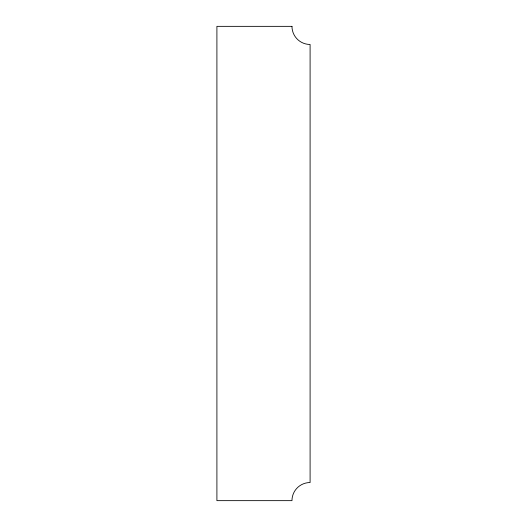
<?xml version="1.0" encoding="UTF-8"?>
<svg xmlns="http://www.w3.org/2000/svg" width="527" height="527" viewBox="0 0 527 527"><rect width="100%" height="100%" fill="white"/><g stroke="black" fill="none" stroke-linecap="round" stroke-linejoin="round"><path stroke-width="0.79" d="M291.971 26.35L216.907 26.35L216.907 500.65L291.971 500.65A18.116 18.116 0 0 1 310.093 482.534L310.093 44.466A18.116 18.116 0 0 1 291.971 26.35"/></g></svg>
